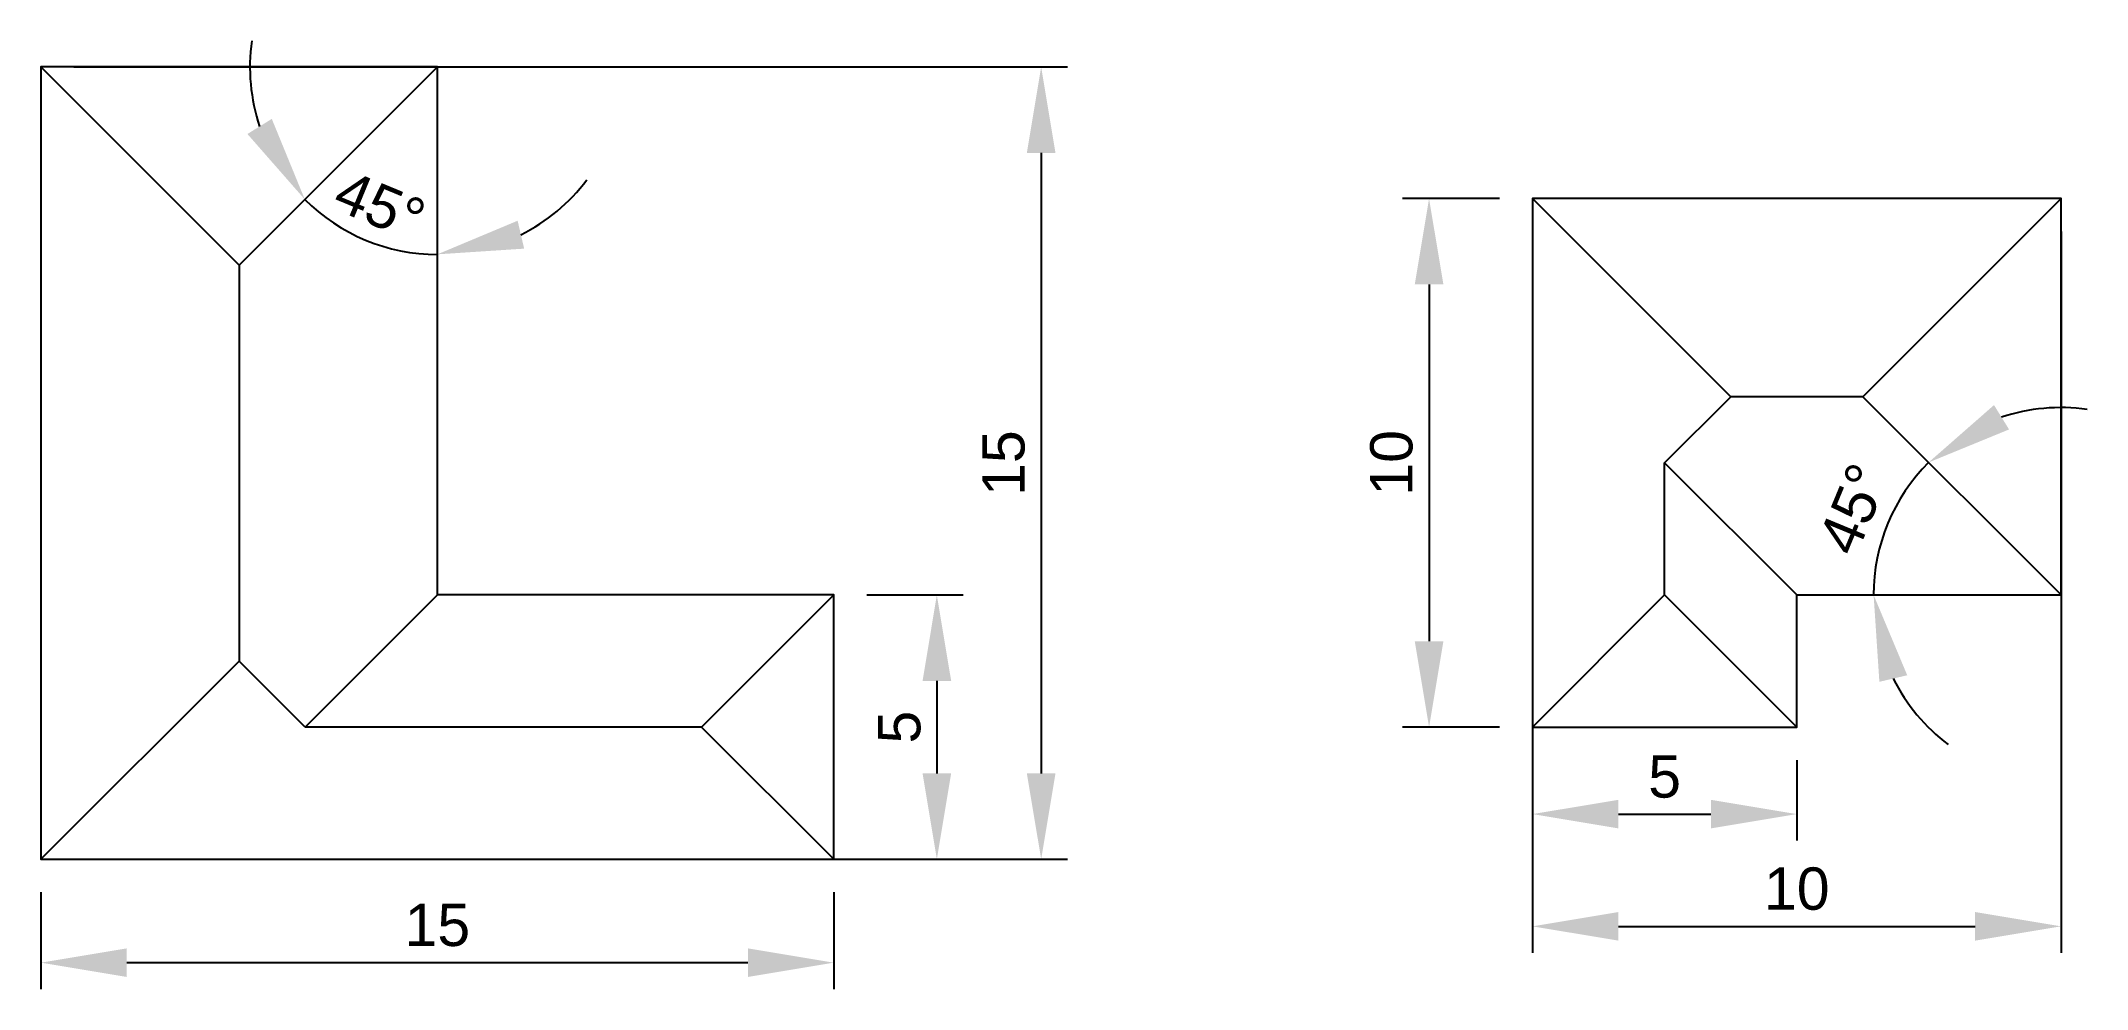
# Model space of a CAD drawing. Header units: millimetres. Extents: x 2076 to 2114.7, y 1586.5 to 1604.4.
import ezdxf

# ---------------------------------------------------------------- set-up
doc = ezdxf.new("R2010")
doc.units = ezdxf.units.MM
doc.layers.add('Cotas', color=252, linetype='Continuous')
doc.styles.get("Standard").update_dxf_attribs({"font": 'arial.ttf'})
doc.dimstyles.new('ISO-25', dxfattribs={"dimtxt": 0.8, "dimasz": 1.625, "dimexe": 0.5, "dimexo": 0.625, "dimgap": 0.3, "dimtad": 1, "dimtxsty": 'Standard', "dimcen": 2.5, "dimadec": 0, "dimazin": 0, "dimtfac": 1, "dimtmove": 0, "dimatfit": 3, "dimfxl": 1, "dimarcsym": 0})

# ---------------------------------------------------------------- blocks, each defined once
blk = doc.blocks.new('*D1')
at = {"layer": 'Cotas', "color": 0, "lineweight": -2, "transparency": 16777216}
for p, q in [((2076.035, 1588.299), (2076.035, 1586.467)), ((2091.035, 1588.299), (2091.035, 1586.467)), ((2077.66, 1586.967), (2089.41, 1586.967))]:
    blk.add_line(p, q, dxfattribs=at)
at = {"layer": 'Cotas', "color": 0, "transparency": 16777216}
for points in [[(2077.66, 1587.238), (2077.66, 1586.696), (2076.035, 1586.967)], [(2089.41, 1587.238), (2089.41, 1586.696), (2091.035, 1586.967)]]:
    blk.add_solid(points, dxfattribs=at)
at = {"layer": 'Defpoints', "color": 0, "transparency": 16777216}
for p in [(2076.035, 1588.924), (2091.035, 1588.924), (2091.035, 1586.967)]:
    blk.add_point(p, dxfattribs=at)
at = {"layer": 'Cotas', "color": 0, "transparency": 16777216, "insert": (2083.535, 1587.676), "char_height": 0.8, "attachment_point": 5}
blk.add_mtext('15', dxfattribs=at)
blk = doc.blocks.new('*D4')
at = {"layer": 'Cotas', "color": 0, "lineweight": -2, "transparency": 16777216}
for start, end in [(172.0107, 198.5054), (296.4946, 322.9893), (225, 270)]:
    blk.add_arc((2083.535, 1603.914), 3.546, start, end, dxfattribs=at)
at = {"layer": 'Cotas', "color": 0, "transparency": 16777216}
for points in [[(2080.403, 1602.932), (2079.942, 1602.646), (2081.028, 1601.407)], [(2085.178, 1600.477), (2085.054, 1601.005), (2083.535, 1600.369)]]:
    blk.add_solid(points, dxfattribs=at)
at = {"layer": 'Defpoints', "color": 0, "transparency": 16777216}
for p in [(2083.535, 1603.914), (2083.535, 1603.914), (2081.762, 1600.844), (2079.785, 1600.164), (2083.535, 1593.924)]:
    blk.add_point(p, dxfattribs=at)
at = {"layer": 'Cotas', "color": 0, "transparency": 16777216, "insert": (2082.448, 1601.292), "char_height": 0.8, "attachment_point": 5, "rotation": 337.5}
blk.add_mtext('45°', dxfattribs=at)
blk = doc.blocks.new('*D6')
at = {"layer": 'Cotas', "color": 0, "lineweight": -2, "transparency": 16777216}
for p, q in [((2103.631, 1601.424), (2101.799, 1601.424)), ((2102.299, 1599.799), (2102.299, 1593.049)), ((2103.631, 1591.424), (2101.799, 1591.424))]:
    blk.add_line(p, q, dxfattribs=at)
at = {"layer": 'Cotas', "color": 0, "transparency": 16777216}
for points in [[(2102.028, 1599.799), (2102.57, 1599.799), (2102.299, 1601.424)], [(2102.028, 1593.049), (2102.57, 1593.049), (2102.299, 1591.424)]]:
    blk.add_solid(points, dxfattribs=at)
at = {"layer": 'Defpoints', "color": 0, "transparency": 16777216}
for p in [(2104.256, 1601.424), (2102.299, 1591.424), (2104.256, 1591.424)]:
    blk.add_point(p, dxfattribs=at)
at = {"layer": 'Cotas', "color": 0, "transparency": 16777216, "insert": (2101.59, 1596.424), "char_height": 0.8, "attachment_point": 5, "rotation": 90}
blk.add_mtext('10', dxfattribs=at)
blk = doc.blocks.new('*D7')
at = {"layer": 'Cotas', "color": 0, "lineweight": -2, "transparency": 16777216}
for p, q in [((2104.256, 1600.799), (2104.256, 1587.154)), ((2114.256, 1600.799), (2114.256, 1587.154)), ((2105.881, 1587.654), (2112.631, 1587.654))]:
    blk.add_line(p, q, dxfattribs=at)
at = {"layer": 'Cotas', "color": 0, "transparency": 16777216}
for points in [[(2105.881, 1587.925), (2105.881, 1587.384), (2104.256, 1587.654)], [(2112.631, 1587.925), (2112.631, 1587.384), (2114.256, 1587.654)]]:
    blk.add_solid(points, dxfattribs=at)
at = {"layer": 'Defpoints', "color": 0, "transparency": 16777216}
for p in [(2104.256, 1601.424), (2114.256, 1601.424), (2114.256, 1587.654)]:
    blk.add_point(p, dxfattribs=at)
at = {"layer": 'Cotas', "color": 0, "transparency": 16777216, "insert": (2109.256, 1588.363), "char_height": 0.8, "attachment_point": 5}
blk.add_mtext('10', dxfattribs=at)
blk = doc.blocks.new('*D8')
at = {"layer": 'Cotas', "color": 0, "lineweight": -2, "transparency": 16777216}
for p, q in [((2104.256, 1590.799), (2104.256, 1589.278)), ((2109.256, 1590.799), (2109.256, 1589.278)), ((2105.881, 1589.778), (2107.631, 1589.778))]:
    blk.add_line(p, q, dxfattribs=at)
at = {"layer": 'Cotas', "color": 0, "transparency": 16777216}
for points in [[(2105.881, 1590.048), (2105.881, 1589.507), (2104.256, 1589.778)], [(2107.631, 1590.048), (2107.631, 1589.507), (2109.256, 1589.778)]]:
    blk.add_solid(points, dxfattribs=at)
at = {"layer": 'Defpoints', "color": 0, "transparency": 16777216}
for p in [(2104.256, 1591.424), (2109.256, 1591.424), (2109.256, 1589.778)]:
    blk.add_point(p, dxfattribs=at)
at = {"layer": 'Cotas', "color": 0, "transparency": 16777216, "insert": (2106.756, 1590.484), "char_height": 0.8, "attachment_point": 5}
blk.add_mtext('5', dxfattribs=at)
blk = doc.blocks.new('*D5')
at = {"layer": 'Cotas', "color": 0, "lineweight": -2, "transparency": 16777216}
for start, end in [(82.0107, 108.5054), (135, 180), (206.4946, 232.9893)]:
    blk.add_arc((2114.256, 1593.924), 3.546, start, end, dxfattribs=at)
at = {"layer": 'Cotas', "color": 0, "transparency": 16777216}
for points in [[(2113.273, 1597.056), (2112.988, 1597.517), (2111.749, 1596.431)], [(2110.819, 1592.281), (2111.346, 1592.405), (2110.71, 1593.924)]]:
    blk.add_solid(points, dxfattribs=at)
at = {"layer": 'Defpoints', "color": 0, "transparency": 16777216}
for p in [(2110.506, 1597.674), (2111.185, 1595.697), (2109.256, 1593.924), (2114.256, 1593.924), (2114.256, 1593.924)]:
    blk.add_point(p, dxfattribs=at)
at = {"layer": 'Cotas', "color": 0, "transparency": 16777216, "insert": (2110.327, 1595.552), "char_height": 0.8, "attachment_point": 5, "rotation": 67.5}
blk.add_mtext('45°', dxfattribs=at)
blk = doc.blocks.new('*D10')
at = {"layer": 'Cotas', "color": 0, "lineweight": -2, "transparency": 16777216}
for p, q in [((2076.66, 1603.914), (2095.46, 1603.914)), ((2094.96, 1602.289), (2094.96, 1590.549)), ((2076.66, 1588.924), (2095.46, 1588.924))]:
    blk.add_line(p, q, dxfattribs=at)
at = {"layer": 'Cotas', "color": 0, "transparency": 16777216}
for points in [[(2094.689, 1602.289), (2095.231, 1602.289), (2094.96, 1603.914)], [(2094.689, 1590.549), (2095.231, 1590.549), (2094.96, 1588.924)]]:
    blk.add_solid(points, dxfattribs=at)
at = {"layer": 'Defpoints', "color": 0, "transparency": 16777216}
for p in [(2076.035, 1603.914), (2076.035, 1588.924), (2094.96, 1588.924)]:
    blk.add_point(p, dxfattribs=at)
at = {"layer": 'Cotas', "color": 0, "transparency": 16777216, "insert": (2094.251, 1596.419), "char_height": 0.8, "attachment_point": 5, "rotation": 90}
blk.add_mtext('15', dxfattribs=at)
blk = doc.blocks.new('*D11')
at = {"layer": 'Cotas', "color": 0, "lineweight": -2, "transparency": 16777216}
for p, q in [((2091.66, 1593.924), (2093.486, 1593.924)), ((2092.986, 1592.299), (2092.986, 1590.549)), ((2091.66, 1588.924), (2093.486, 1588.924))]:
    blk.add_line(p, q, dxfattribs=at)
at = {"layer": 'Cotas', "color": 0, "transparency": 16777216}
for points in [[(2092.716, 1592.299), (2093.257, 1592.299), (2092.986, 1593.924)], [(2092.716, 1590.549), (2093.257, 1590.549), (2092.986, 1588.924)]]:
    blk.add_solid(points, dxfattribs=at)
at = {"layer": 'Defpoints', "color": 0, "transparency": 16777216}
for p in [(2091.035, 1593.924), (2091.035, 1588.924), (2092.986, 1588.924)]:
    blk.add_point(p, dxfattribs=at)
at = {"layer": 'Cotas', "color": 0, "transparency": 16777216, "insert": (2092.28, 1591.424), "char_height": 0.8, "attachment_point": 5, "rotation": 90}
blk.add_mtext('5', dxfattribs=at)

msp = doc.modelspace()

# ---------------------------------------------------------------- linework, layer by layer
for p, q in [((2079.785, 1600.164), (2076.035, 1603.914)), ((2083.535, 1603.914), (2079.785, 1600.164)), ((2083.535, 1593.924), (2083.535, 1603.914)), ((2108.006, 1597.674), (2104.256, 1601.424)), ((2110.506, 1597.674), (2114.256, 1601.424)), ((2079.785, 1600.164), (2079.785, 1592.674)), ((2106.756, 1596.424), (2108.006, 1597.674)), ((2110.506, 1597.674), (2108.006, 1597.674)), ((2114.256, 1593.924), (2110.506, 1597.674)), ((2106.756, 1593.924), (2106.756, 1596.424)), ((2106.756, 1596.424), (2109.256, 1593.924)), ((2081.035, 1591.424), (2083.535, 1593.924)), ((2091.035, 1593.924), (2088.535, 1591.424)), ((2104.256, 1591.424), (2106.756, 1593.924)), ((2109.256, 1591.424), (2106.756, 1593.924)), ((2109.256, 1593.924), (2114.256, 1593.924)), ((2079.785, 1592.674), (2076.035, 1588.924)), ((2081.035, 1591.424), (2079.785, 1592.674)), ((2088.535, 1591.424), (2081.035, 1591.424)), ((2091.035, 1588.924), (2088.535, 1591.424))]:
    msp.add_line(p, q)
for points in [[(2083.535, 1603.914), (2076.035, 1603.914), (2076.035, 1588.924), (2086.035, 1588.924)], [(2114.256, 1593.924), (2114.256, 1601.424), (2104.256, 1601.424), (2104.256, 1591.424), (2109.256, 1591.424)], [(2104.256, 1596.424), (2104.256, 1591.424), (2109.256, 1591.424), (2109.256, 1593.924)], [(2086.035, 1588.924), (2091.035, 1588.924), (2091.035, 1593.924), (2083.535, 1593.924)]]:
    msp.add_lwpolyline(points)

# ---------------------------------------------------------------- dimensions: what is measured, and where the dimension line sits
at = {"layer": 'Cotas'}
for base, line1, line2, picture, middle in [((2081.762, 1600.844), ((2083.535, 1593.924), (2083.535, 1603.914)), ((2083.535, 1603.914), (2079.785, 1600.164)), '*D4', (2082.448, 1601.292)), ((2111.185, 1595.697), ((2109.256, 1593.924), (2114.256, 1593.924)), ((2114.256, 1593.924), (2110.506, 1597.674)), '*D5', (2110.327, 1595.552))]:
    dim = msp.add_angular_dim_2l(base=base, line1=line1, line2=line2, dimstyle='ISO-25', dxfattribs=at)
    dim.commit()
    dim.dimension.update_dxf_attribs({"geometry": picture, "text_midpoint": middle})
dim = msp.add_linear_dim(base=(2094.96, 1588.924), p1=(2076.035, 1603.914), p2=(2076.035, 1588.924), angle=90, text='15', dimstyle='ISO-25', dxfattribs=at)
dim.commit()
dim.dimension.update_dxf_attribs({"geometry": '*D10', "text_midpoint": (2094.96, 1596.419), "dimtype": 160})
for base, p1, p2, angle, picture, middle in [((2102.299, 1591.424), (2104.256, 1601.424), (2104.256, 1591.424), 90, '*D6', (2101.59, 1596.424)), ((2092.986, 1588.924), (2091.035, 1593.924), (2091.035, 1588.924), 90, '*D11', (2092.28, 1591.424)), ((2091.035, 1586.967), (2076.035, 1588.924), (2091.035, 1588.924), 180, '*D1', (2083.535, 1587.676))]:
    dim = msp.add_linear_dim(base=base, p1=p1, p2=p2, angle=angle, dimstyle='ISO-25', dxfattribs=at)
    dim.commit()
    dim.dimension.update_dxf_attribs({"geometry": picture, "text_midpoint": middle})
dim = msp.add_linear_dim(base=(2114.256, 1587.654), p1=(2104.256, 1601.424), p2=(2114.256, 1601.424), dimstyle='ISO-25', dxfattribs=at)
dim.commit()
dim.dimension.update_dxf_attribs({"geometry": '*D7', "text_midpoint": (2109.256, 1587.654), "dimtype": 160})
dim = msp.add_linear_dim(base=(2109.256, 1589.778), p1=(2104.256, 1591.424), p2=(2109.256, 1591.424), dimstyle='ISO-25', dxfattribs=at)
dim.commit()
dim.dimension.update_dxf_attribs({"geometry": '*D8', "text_midpoint": (2106.756, 1590.484)})

doc.saveas('drawing.dxf')
